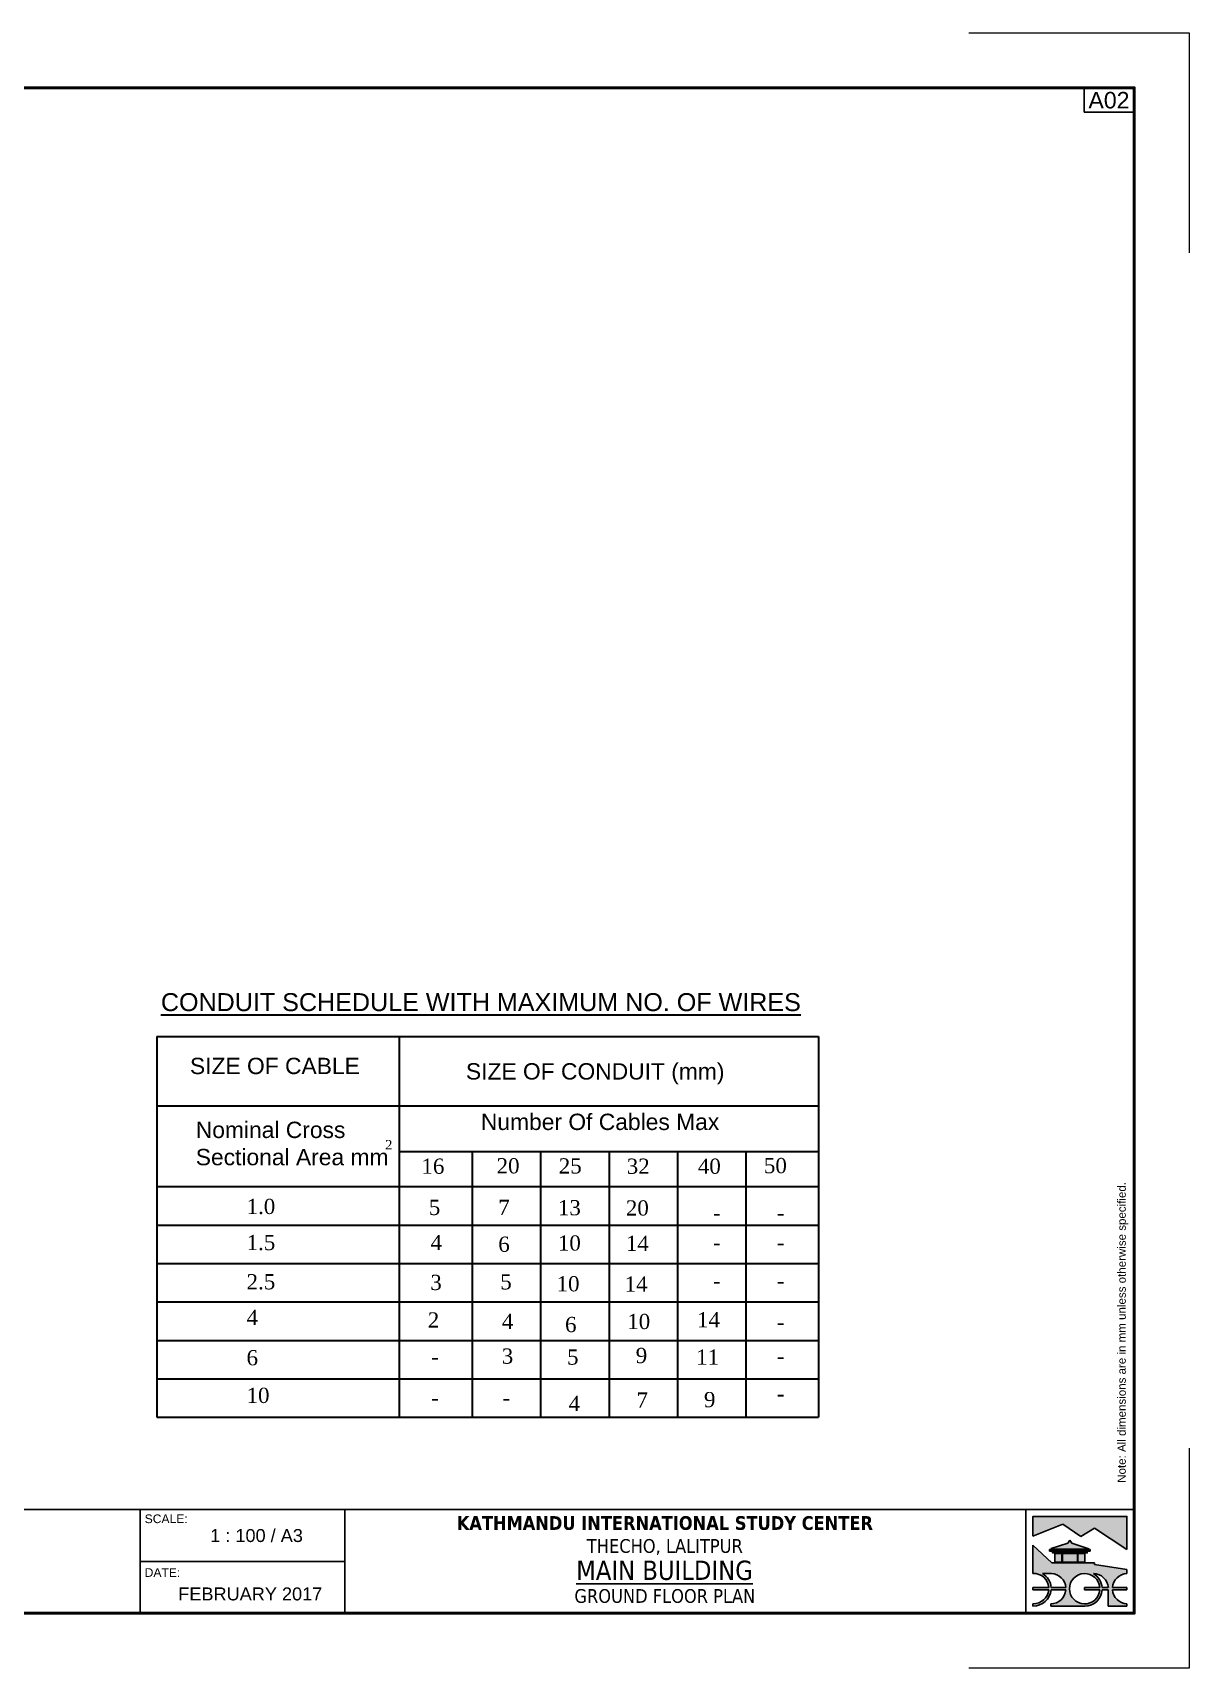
# Model space of a CAD drawing. Header units: inches. Extents: x 527934 to 2134587, y -408734 to 227304.
# Drawn here: x 1123696 to 1144696, y -163406 to -133705 of the extents above; entities that cross this region are included whole.
import ezdxf

# ---------------------------------------------------------------- set-up
doc = ezdxf.new("R2010")
doc.units = ezdxf.units.IN
doc.header["$MEASUREMENT"] = 0
doc.layers.add('paper', color=4, linetype='Continuous', lineweight=0, plot=False)
for name, color, linetype, lineweight in [('text', 7, 'Continuous', 13), ('TITLE THICK', 7, 'Continuous', 50), ('TITLE THIN', 7, 'Continuous', 25)]:
    doc.layers.add(name, color=color, linetype=linetype, lineweight=lineweight)
doc.styles.add('arial', font='arial.ttf')
doc.styles.add('NOTES', font='dutch.ttf', dxfattribs={"height": 4})
doc.styles.get("Standard").update_dxf_attribs({"font": 'arial.ttf'})
doc.styles.add('style1', font='arial.ttf')
doc.styles.add('swiss', font='swisse.ttf')

# ---------------------------------------------------------------- blocks, each defined once
blk = doc.blocks.new('12')
at = {"layer": 'TITLE THIN'}
blk.add_hatch(color=256, dxfattribs=at).paths.add_polyline_path([(866309, -470587), (864688, -470587), (864688, -470925), (865201, -470721), (865517, -470933), (865752, -470788), (866309, -471159)])
h = blk.add_hatch(color=256, dxfattribs=at)
h.paths.add_polyline_path([(865361, -471048), (865325, -470995), (865290, -471048), (865001, -471143), (865001, -471150), (865653, -471150), (865653, -471144)])
h.paths.add_polyline_path([(865675, -471160), (864976, -471160), (864976, -471184), (865675, -471184)])
h.paths.add_polyline_path([(865624, -471194), (865027, -471194), (865027, -471216), (865624, -471216)])
h.paths.add_polyline_path([(865455, -471226), (865196, -471226), (865196, -471377), (865455, -471377)])
h.paths.add_polyline_path([(865186, -471226), (865066, -471226), (865066, -471377), (865186, -471377)])
h.paths.add_polyline_path([(865585, -471226), (865464, -471226), (865464, -471377), (865585, -471377)])
h = blk.add_hatch(color=256, dxfattribs=at)
h.paths.add_polyline_path([(866309, -471573), (866309, -471501), (865751, -471414), (865751, -471387), (865012, -471387), (864688, -471081), (864688, -471573, -0.406693), (864963, -471815), (864688, -471815), (864688, -471855), (864963, -471855, -0.382198), (864688, -472097), (864688, -472137, 0.386251), (865003, -471855), (865256, -471855, -0.391099), (864995, -472097), (864995, -472137), (865586, -472137, 0.390246), (865883, -471855), (865989, -471855), (865989, -472137), (866309, -472137), (866309, -472097, -0.378308), (866061, -471855), (866309, -471855), (866309, -471815), (866061, -471815, -0.377761)])
h.paths.add_polyline_path([(865843, -471815), (865578, -471815), (865578, -471855), (865843, -471855, -26.183531)], flags=17)
h.paths.add_polyline_path([(865256, -471815), (865003, -471815, 0.249939), (864853, -471573), (865007, -471573, -0.377761)], flags=17)
h.paths.add_polyline_path([(865733, -471573, -0.387177), (865989, -471815), (865883, -471815, 0.250114)], flags=16)
for p, q in [((864688, -470925), (865201, -470721)), ((865201, -470721), (865517, -470933)), ((865001, -471143), (865290, -471048)), ((865290, -471048), (865325, -470995)), ((865361, -471048), (865325, -470995)), ((865653, -471144), (865361, -471048)), ((865517, -470933), (865752, -470788)), ((865752, -470788), (866309, -471159)), ((864688, -471081), (865012, -471387)), ((864688, -471081), (864688, -471573)), ((864688, -471573), (864688, -471081)), ((865001, -471150), (865001, -471143)), ((865001, -471150), (865653, -471150)), ((865653, -471150), (865653, -471144)), ((865007, -471573), (864853, -471573)), ((865012, -471387), (865751, -471387)), ((865751, -471387), (865751, -471414)), ((865751, -471414), (866309, -471501)), ((866309, -471501), (866309, -471573)), ((864688, -471815), (864688, -471855)), ((864963, -471815), (864688, -471815)), ((864963, -471855), (864688, -471855)), ((865256, -471815), (865003, -471815)), ((865256, -471855), (865003, -471855)), ((865578, -471815), (865578, -471855)), ((865843, -471815), (865578, -471815)), ((865843, -471855), (865578, -471855)), ((865989, -471815), (865883, -471815)), ((865989, -471855), (865883, -471855)), ((865989, -471855), (865989, -472137)), ((866309, -471815), (866061, -471815)), ((866309, -471855), (866061, -471855)), ((866309, -471815), (866309, -471855)), ((864688, -472097), (864688, -472137)), ((864995, -472097), (864995, -472131)), ((864995, -472097), (864995, -472137)), ((864995, -472137), (865586, -472137)), ((865989, -472137), (866309, -472137)), ((866309, -472097), (866309, -472137))]:
    blk.add_line(p, q, dxfattribs=at)
for points in [[(864688, -470925), (864688, -470587), (866309, -470587), (866309, -471159)], [(865186, -471226), (865066, -471226), (865066, -471377), (865186, -471377)], [(865186, -471377), (865186, -471226)], [(865196, -471226), (865455, -471226)], [(865196, -471226), (865196, -471377)], [(865455, -471226), (865455, -471377)], [(865464, -471226), (865585, -471226), (865585, -471377), (865464, -471377)], [(865464, -471377), (865464, -471226)], [(865455, -471377), (865196, -471377)]]:
    blk.add_lwpolyline(points, dxfattribs=at)
for points in [[(864976, -471160), (865675, -471160), (865675, -471184), (864976, -471184)], [(865027, -471194), (865624, -471194), (865624, -471216), (865027, -471216)]]:
    blk.add_lwpolyline(points, close=True, dxfattribs=at)
for centre, radius, start, end in [((864701, -471834), 262, 4.3183, 92.8433), ((864701, -471834), 302, 3.7459, 59.8777), ((864994, -471835), 262, 4.4292, 87.2077), ((865581, -471835), 262, 4.3644, 355.6157), ((865581, -471835), 302, 3.7858, 59.9554), ((865728, -471835), 262, 4.3853, 89.0464), ((866322, -471835), 262, 92.7923, 175.5708), ((864690, -471822), 274, 269.5831, 353.2503), ((864690, -471822), 314, 269.6364, 354.1129), ((864994, -471835), 262, 270.1709, 355.6125), ((865581, -471835), 302, 270.9248, 356.1969), ((866322, -471835), 262, 184.3195, 267.2077)]:
    blk.add_arc(centre, radius, start, end, dxfattribs=at)

msp = doc.modelspace()

# ---------------------------------------------------------------- linework, layer by layer
at = {"color": 4, "linetype": 'Continuous', "lineweight": 35}
for p, q in [((1125947.5, -151934.9), (1125947.5, -158848.3)), ((1125947.5, -151934.9), (1137964.5, -151934.9)), ((1130350, -151934.9), (1130350, -158848.3)), ((1137964.5, -151934.9), (1137964.5, -158848.3)), ((1125947.5, -153194.8), (1137964.5, -153194.8)), ((1130350, -154023.7), (1137964.5, -154023.7)), ((1131674, -154023.7), (1131674, -158848.3)), ((1132917.4, -154023.7), (1132917.4, -158848.3)), ((1134160.8, -154023.7), (1134160.8, -158848.3)), ((1135404.1, -154023.7), (1135404.1, -158848.3)), ((1136647.5, -154023.7), (1136647.5, -158848.3)), ((1125947.5, -158848.3), (1137964.5, -158848.3))]:
    msp.add_line(p, q, dxfattribs=at)
at = {"color": 2, "linetype": 'Continuous', "lineweight": 35}
for p, q in [((1125947.5, -154659.4), (1137964.5, -154659.4)), ((1125947.5, -155357.6), (1137964.5, -155357.6)), ((1125947.5, -156055.7), (1137964.5, -156055.7)), ((1125947.5, -156753.9), (1137964.5, -156753.9)), ((1125947.5, -157452), (1137964.5, -157452)), ((1125947.5, -158150.1), (1137964.5, -158150.1))]:
    msp.add_line(p, q, dxfattribs=at)
at = {"layer": 'paper'}
for points in [[(1140696.5, -133705.5), (1144696.5, -133705.5), (1144696.5, -137705.5)], [(1144696.5, -159405.5), (1144696.5, -163405.5), (1140696.5, -163405.5)]]:
    msp.add_lwpolyline(points, dxfattribs=at)
at = {"layer": 'TITLE THICK'}
msp.add_lwpolyline([(1104696.5, -134705.5), (1143696.5, -134705.5), (1143696.5, -162405.5), (1104696.5, -162405.5)], close=True, dxfattribs=at)
at = {"layer": 'TITLE THIN'}
for p, q in [((1142787.4, -134705.5), (1142787.4, -135147.5)), ((1142787.4, -135147.5), (1143696.5, -135147.5)), ((1143696.5, -160521.2), (1104696.5, -160521.2)), ((1125646.4, -160521.2), (1125646.4, -162405.5)), ((1129364.3, -160521.2), (1129364.3, -162405.5)), ((1141731, -160521.2), (1141731, -162405.5)), ((1143696.5, -162405.5), (1143696.5, -160521.2)), ((1129364.3, -161463.4), (1125646.4, -161463.4)), ((1105196.5, -162405.5), (1143696.5, -162405.5))]:
    msp.add_line(p, q, dxfattribs=at)

# ---------------------------------------------------------------- block references
at = {"layer": 'TITLE THIN', "xscale": 1.051661972887814, "yscale": 1.051661972887814, "zscale": 1.05166197288783}
msp.add_blockref('12', (232498.7, 334250.3), dxfattribs=at)

# ---------------------------------------------------------------- texts
at = {"linetype": 'Continuous', "lineweight": 35}
for s, height, style, p in [('%%UCONDUIT SCHEDULE WITH MAXIMUM NO. OF WIRES', 326.229, 'arial', (1126023.8, -151472)), ('SIZE OF CABLE', 296.572, 'arial', (1126551.5, -152615.8)), ('SIZE OF CONDUIT (mm)', 296.572, 'arial', (1131562.2, -152714.3)), ('Number Of Cables Max', 296.572, 'arial', (1131833.7, -153631.2)), ('20', 276.31, 'NOTES', (1132119.3, -154418.9)), ('25', 276.31, 'NOTES', (1133247.8, -154420.9)), ('50', 276.31, 'NOTES', (1136972.9, -154415.5)), ('16', 276.31, 'NOTES', (1130754.1, -154426.3)), ('32', 276.31, 'NOTES', (1134482.3, -154426.3)), ('40', 276.31, 'NOTES', (1135773.3, -154426.3)), ('1.0', 276.31, 'NOTES', (1127579, -155156.6)), ('5', 276.3, 'NOTES', (1130888.2, -155174.7)), ('7', 276.3, 'NOTES', (1132149.5, -155174.7)), ('13', 276.31, 'NOTES', (1133231.7, -155179.1)), ('20', 276.31, 'NOTES', (1134466.2, -155184.5)), ('-', 276.3, 'NOTES', (1136048.7, -155268.9)), ('-', 276.3, 'NOTES', (1137205, -155268.9)), ('1.5', 276.31, 'NOTES', (1127579, -155812.3)), ('4', 276.3, 'NOTES', (1130918, -155812.3)), ('6', 276.3, 'NOTES', (1132149.5, -155843.3)), ('10', 276.31, 'NOTES', (1133231.7, -155820.9)), ('14', 276.31, 'NOTES', (1134466.2, -155826.3)), ('-', 276.3, 'NOTES', (1136048.7, -155808.6)), ('-', 276.3, 'NOTES', (1137205, -155808.6)), ('2.5', 276.31, 'NOTES', (1127579, -156524.3)), ('3', 276.3, 'NOTES', (1130915.4, -156536.6)), ('5', 276.3, 'NOTES', (1132185.5, -156525.8)), ('10', 276.31, 'NOTES', (1133208.2, -156561)), ('14', 276.31, 'NOTES', (1134442.7, -156566.4)), ('-', 276.3, 'NOTES', (1136048.7, -156504.9)), ('-', 276.3, 'NOTES', (1137205, -156504.9)), ('4', 276.3, 'NOTES', (1127579, -157173.5)), ('2', 276.3, 'NOTES', (1130869.4, -157218.5)), ('4', 276.3, 'NOTES', (1132215.2, -157242.1)), ('6', 276.3, 'NOTES', (1133362.2, -157301.3)), ('10', 276.31, 'NOTES', (1134491.4, -157246.3)), ('14', 276.31, 'NOTES', (1135757.2, -157214.3)), ('-', 276.3, 'NOTES', (1137205, -157257.3)), ('6', 276.3, 'NOTES', (1127579, -157903.3)), ('3', 276.3, 'NOTES', (1132212.7, -157874.5)), ('5', 276.3, 'NOTES', (1133398.1, -157891.9)), ('9', 276.3, 'NOTES', (1134645.4, -157863.7)), ('11', 276.31, 'NOTES', (1135741.1, -157892.4)), ('-', 276.3, 'NOTES', (1130930.1, -157887.4)), ('-', 276.3, 'NOTES', (1137205, -157871.2)), ('10', 276.31, 'NOTES', (1127579, -158587.7)), ('-', 276.3, 'NOTES', (1130930.1, -158630.2)), ('-', 276.3, 'NOTES', (1132224.4, -158630.2)), ('4', 276.3, 'NOTES', (1133427.9, -158732.6)), ('7', 276.3, 'NOTES', (1134659.5, -158673.3)), ('9', 276.3, 'NOTES', (1135884.1, -158664.8)), ('-', 276.3, 'NOTES', (1137205, -158554.4))]:
    msp.add_text(s, height=height, dxfattribs=dict(at, style=style)).set_placement(p)
at = {"linetype": 'Continuous', "lineweight": 35, "insert": (1126657.1, -153480.1), "char_height": 296.572, "width": 3695.612, "attachment_point": 1, "style": 'arial'}
msp.add_mtext('Nominal Cross Sectional Area mm', dxfattribs=at)
at = {"layer": 'text', "ltscale": 0.1, "insert": (1143238.2, -134932.6), "char_height": 300, "width": 2052.303, "attachment_point": 5, "style": 'swiss'}
msp.add_mtext('A02', dxfattribs=at)
at = {"layer": 'text', "linetype": 'Continuous', "lineweight": 35, "insert": (1130095.9, -153812), "char_height": 172.7, "width": 3695.612, "attachment_point": 1, "style": 'NOTES'}
msp.add_mtext('2', dxfattribs=at)
at = {"layer": 'TITLE THIN', "insert": (1143393.2, -160037.2), "char_height": 150, "width": 16825.937, "attachment_point": 1, "rotation": 90, "style": 'style1'}
msp.add_mtext('Note: All dimensions are in mm unless otherwise specified.', dxfattribs=at)
at = {"layer": 'TITLE THIN'}
for s, insert, char_height, width, attachment_point in [('{\\fArial|b0|i0|c0|p34;SCALE:}', (1125729.7, -160612.3), 157.025, 1609.504, 1), ('{\\fTahoma|b1|i0|c0|p34;KATHMANDU INTERNATIONAL STUDY CENTER\\P\\fTahoma|b0|i0|c0|p34;THECHO, LALITPUR}', (1135174, -160642.4), 250, 12323.251, 2), ('1 : 100 / A3', (1126919.4, -160877.1), 235.537, 1999.11, 1), ('{\\fTahoma|b0|i0|c0|p34;\\LMAIN BUILDING}', (1135167.8, -161450.6), 350, 10677.7, 2), ('{\\fArial|b0|i0|c0|p34;DATE:}', (1125729.7, -161588.4), 157.025, 1609.504, 1), ('FEBRUARY 2017', (1126339.5, -161937.2), 235.537, 3314.278, 1), ('{\\fTahoma|b0|i0|c0|p34;GROUND FLOOR PLAN}', (1135174, -161967.4), 250, 12323.251, 2)]:
    msp.add_mtext(s, dxfattribs=dict(at, insert=insert, char_height=char_height, width=width, attachment_point=attachment_point))

doc.saveas('drawing.dxf')
